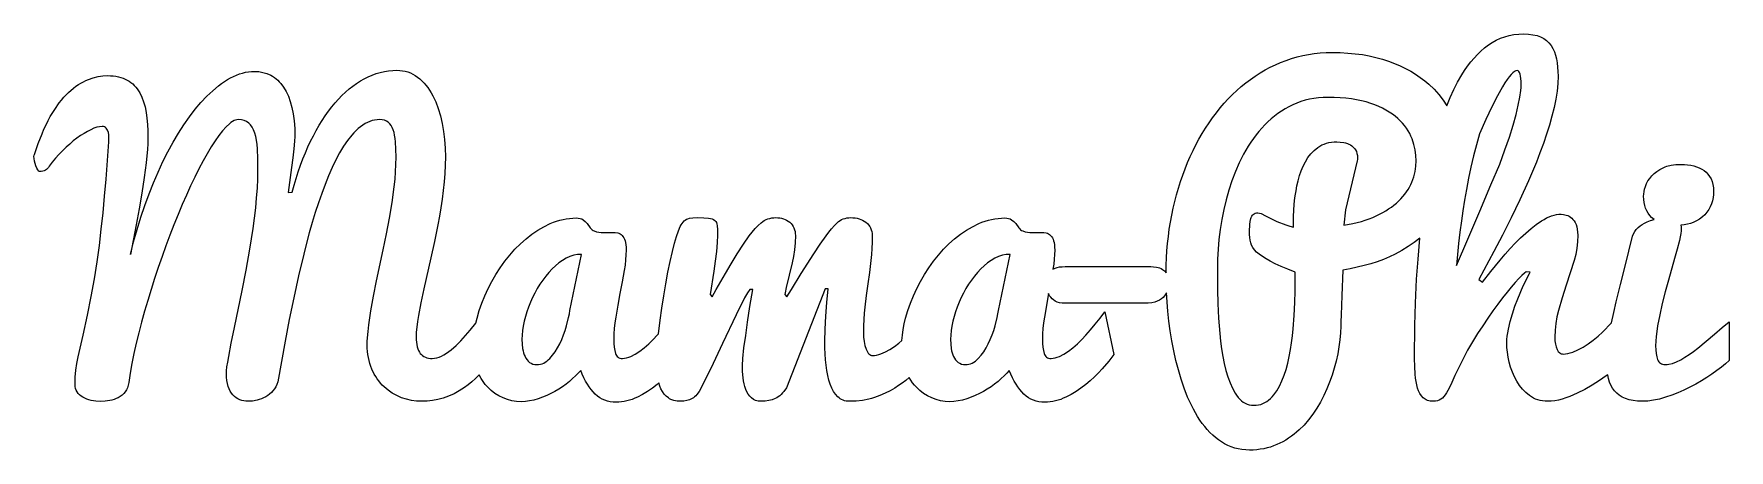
# Model space of a CAD drawing. Header units: millimetres. Extents: x -46.9 to 46.9, y -11.5 to 11.5.
import ezdxf

# ---------------------------------------------------------------- set-up
doc = ezdxf.new("R2010")
doc.units = ezdxf.units.MM
doc.layers.add('LAYER_1', color=18, linetype='CONTINUOUS')

msp = doc.modelspace()

# ---------------------------------------------------------------- linework, layer by layer
at = {"layer": 'LAYER_1'}
for points in [[(35.55, 11.52), (35.823, 11.51), (36.07, 11.478), (36.292, 11.425), (36.487, 11.351), (36.661, 11.257), (36.816, 11.147), (36.952, 11.019), (37.07, 10.874), (37.17, 10.713), (37.254, 10.536), (37.321, 10.345), (37.372, 10.138), (37.409, 9.917), (37.435, 9.684), (37.451, 9.438), (37.457, 9.179), (37.443, 8.776), (37.401, 8.353), (37.332, 7.908), (37.234, 7.442), (37.114, 6.96), (36.976, 6.47), (36.82, 5.97), (36.646, 5.461), (36.457, 4.945), (36.256, 4.427), (36.041, 3.905), (35.815, 3.379), (35.343, 2.341), (34.861, 1.335), (34.378, 0.372), (33.903, -0.535), (33.071, -2.082), (33.283, -2.23), (33.744, -1.637), (34.258, -1.001), (34.53, -0.678), (34.808, -0.367), (35.092, -0.067), (35.38, 0.222), (35.671, 0.494), (35.962, 0.742), (36.251, 0.965), (36.54, 1.165), (36.684, 1.253), (36.825, 1.33), (36.964, 1.394), (37.1, 1.447), (37.235, 1.488), (37.368, 1.518), (37.498, 1.535), (37.626, 1.541), (37.761, 1.529), (37.912, 1.494), (37.991, 1.465), (38.067, 1.426), (38.142, 1.377), (38.214, 1.319), (38.283, 1.249), (38.345, 1.167), (38.402, 1.072), (38.452, 0.964), (38.494, 0.842), (38.524, 0.703), (38.542, 0.548), (38.548, 0.376), (38.535, 0.018), (38.497, -0.335), (38.435, -0.684), (38.347, -1.028), (38.136, -1.711), (37.907, -2.394), (37.679, -3.084), (37.473, -3.787), (37.387, -4.146), (37.326, -4.513), (37.289, -4.887), (37.277, -5.27), (37.285, -5.471), (37.308, -5.651), (37.348, -5.81), (37.404, -5.948), (37.472, -6.059), (37.549, -6.139), (37.592, -6.167), (37.636, -6.186), (37.683, -6.198), (37.732, -6.202), (37.861, -6.196), (37.994, -6.176), (38.131, -6.143), (38.272, -6.096), (38.558, -5.975), (38.844, -5.821), (39.128, -5.64), (39.406, -5.434), (39.673, -5.213), (39.925, -4.984), (40.425, -4.484), (40.543, -3.901), (40.677, -3.305), (40.906, -2.358), (41.148, -1.414), (41.383, -0.508), (41.588, 0.323), (41.634, 0.456), (41.699, 0.579), (41.783, 0.692), (41.885, 0.794), (42, 0.888), (42.122, 0.972), (42.251, 1.047), (42.388, 1.112), (42.578, 1.186), (42.774, 1.243), (42.637, 1.359), (42.532, 1.473), (42.442, 1.597), (42.366, 1.73), (42.303, 1.871), (42.254, 2.022), (42.22, 2.182), (42.199, 2.351), (42.192, 2.529), (42.198, 2.655), (42.218, 2.789), (42.251, 2.931), (42.298, 3.08), (42.359, 3.232), (42.437, 3.378), (42.531, 3.52), (42.642, 3.658), (42.771, 3.787), (42.92, 3.907), (43.089, 4.015), (43.278, 4.113), (43.38, 4.157), (43.489, 4.194), (43.724, 4.252), (43.984, 4.287), (44.268, 4.298), (44.451, 4.293), (44.628, 4.277), (44.8, 4.251), (44.967, 4.214), (45.126, 4.166), (45.274, 4.106), (45.412, 4.036), (45.539, 3.954), (45.655, 3.86), (45.758, 3.752), (45.848, 3.629), (45.926, 3.493), (45.989, 3.344), (46.033, 3.181), (46.06, 3.005), (46.069, 2.815), (46.062, 2.637), (46.04, 2.461), (46.003, 2.287), (45.952, 2.116), (45.886, 1.951), (45.801, 1.796), (45.7, 1.649), (45.582, 1.512), (45.446, 1.386), (45.294, 1.273), (45.126, 1.172), (44.941, 1.083), (44.787, 1.026), (44.621, 0.982), (44.444, 0.949), (44.256, 0.929), (44.273, 0.842), (44.279, 0.747), (44.272, 0.617), (44.252, 0.462), (44.219, 0.281), (44.173, 0.074), (44.054, -0.395), (43.908, -0.922), (43.569, -2.119), (43.394, -2.76), (43.23, -3.4), (43.084, -4.033), (42.965, -4.65), (42.919, -4.947), (42.886, -5.229), (42.866, -5.496), (42.859, -5.747), (42.866, -5.973), (42.886, -6.175), (42.919, -6.352), (42.965, -6.504), (42.995, -6.57), (43.032, -6.627), (43.076, -6.675), (43.127, -6.715), (43.184, -6.745), (43.249, -6.767), (43.321, -6.781), (43.399, -6.785), (43.496, -6.781), (43.595, -6.768), (43.802, -6.719), (44.019, -6.636), (44.247, -6.52), (44.481, -6.381), (44.716, -6.227), (44.952, -6.06), (45.19, -5.879), (45.661, -5.497), (46.122, -5.101), (46.551, -4.727), (46.927, -4.412), (46.927, -6.562), (46.725, -6.74), (46.499, -6.924), (46.251, -7.114), (45.979, -7.309), (45.69, -7.504), (45.39, -7.691), (45.078, -7.869), (44.755, -8.04), (44.425, -8.2), (44.092, -8.346), (43.755, -8.478), (43.415, -8.596), (43.078, -8.694), (42.749, -8.763), (42.429, -8.805), (42.118, -8.819), (41.853, -8.809), (41.611, -8.78), (41.39, -8.732), (41.191, -8.665), (41.012, -8.581), (40.85, -8.481), (40.707, -8.366), (40.582, -8.236), (40.473, -8.091), (40.382, -7.93), (40.307, -7.755), (40.248, -7.564), (40.209, -7.351), (40.121, -7.415), (39.751, -7.666), (39.353, -7.918), (38.938, -8.158), (38.521, -8.369), (38.312, -8.462), (38.103, -8.547), (37.894, -8.624), (37.684, -8.692), (37.478, -8.747), (37.275, -8.787), (37.078, -8.811), (36.885, -8.819), (36.741, -8.814), (36.603, -8.799), (36.469, -8.775), (36.34, -8.741), (36.216, -8.697), (36.097, -8.643), (35.983, -8.58), (35.873, -8.506), (35.668, -8.34), (35.482, -8.151), (35.316, -7.942), (35.169, -7.712), (35.039, -7.465), (34.928, -7.207), (34.833, -6.938), (34.755, -6.658), (34.695, -6.376), (34.652, -6.102), (34.626, -5.836), (34.618, -5.577), (34.623, -5.403), (34.64, -5.218), (34.668, -5.024), (34.708, -4.82), (34.808, -4.4), (34.93, -3.978), (35.071, -3.559), (35.227, -3.151), (35.534, -2.431), (35.668, -2.142), (35.783, -1.912), (35.87, -1.753), (35.921, -1.679), (35.698, -1.647), (35.593, -1.728), (35.456, -1.854), (35.288, -2.025), (35.089, -2.24), (34.868, -2.494), (34.632, -2.779), (34.383, -3.096), (34.12, -3.443), (33.847, -3.817), (33.57, -4.213), (33.289, -4.633), (33.002, -5.074), (32.721, -5.531), (32.453, -5.994), (32.199, -6.466), (31.959, -6.944), (31.747, -7.39), (31.577, -7.775), (31.43, -8.099), (31.286, -8.358), (31.213, -8.465), (31.137, -8.558), (31.057, -8.637), (30.974, -8.702), (30.883, -8.753), (30.78, -8.79), (30.666, -8.812), (30.539, -8.819), (30.374, -8.806), (30.227, -8.769), (30.16, -8.74), (30.098, -8.706), (30.041, -8.665), (29.988, -8.618), (29.894, -8.509), (29.811, -8.383), (29.74, -8.241), (29.681, -8.083), (29.633, -7.91), (29.594, -7.726), (29.564, -7.531), (29.544, -7.325), (29.52, -6.896), (29.512, -6.457), (29.528, -4.597), (29.54, -4.007), (29.561, -3.386), (29.628, -2.05), (29.706, -0.944), (29.808, 0.206), (29.497, -0.032), (29.164, -0.258), (28.809, -0.471), (28.434, -0.673), (28.118, -0.823), (27.79, -0.962), (27.448, -1.089), (27.092, -1.205), (26.723, -1.309), (26.341, -1.402), (25.945, -1.483), (25.536, -1.552), (25.483, -2.971), (25.462, -3.522), (25.446, -4.025), (25.436, -4.423), (25.43, -4.656), (25.412, -5.03), (25.376, -5.412), (25.324, -5.801), (25.256, -6.197), (25.17, -6.595), (25.068, -6.988), (24.948, -7.376), (24.811, -7.76), (24.657, -8.136), (24.488, -8.502), (24.302, -8.859), (24.101, -9.206), (23.883, -9.537), (23.648, -9.846), (23.396, -10.135), (23.126, -10.403), (22.985, -10.528), (22.84, -10.646), (22.691, -10.758), (22.537, -10.863), (22.38, -10.962), (22.218, -11.054), (22.052, -11.139), (21.882, -11.218), (21.708, -11.289), (21.53, -11.35), (21.347, -11.402), (21.161, -11.445), (20.971, -11.478), (20.777, -11.501), (20.579, -11.515), (20.378, -11.52), (20.163, -11.513), (19.955, -11.492), (19.752, -11.457), (19.555, -11.408), (19.364, -11.344), (19.179, -11.267), (18.999, -11.175), (18.826, -11.07), (18.657, -10.952), (18.495, -10.825), (18.337, -10.688), (18.185, -10.542), (18.038, -10.385), (17.896, -10.219), (17.76, -10.043), (17.629, -9.857), (17.503, -9.663), (17.382, -9.461), (17.266, -9.252), (17.155, -9.036), (17.048, -8.813), (16.947, -8.582), (16.76, -8.099), (16.591, -7.595), (16.438, -7.08), (16.302, -6.554), (16.183, -6.017), (16.079, -5.473), (15.991, -4.927), (15.917, -4.379), (15.86, -3.829), (15.788, -2.814), (15.677, -2.987), (15.597, -3.071), (15.503, -3.148), (15.393, -3.217), (15.269, -3.279), (15.125, -3.33), (14.959, -3.366), (14.77, -3.388), (14.559, -3.395), (10.163, -3.395), (10.002, -3.388), (9.858, -3.365), (9.732, -3.327), (9.622, -3.273), (9.527, -3.209), (9.444, -3.138), (9.371, -3.061), (9.31, -2.977), (9.248, -2.854), (9.016, -4.153), (8.969, -4.474), (8.936, -4.787), (8.916, -5.091), (8.91, -5.387), (8.915, -5.622), (8.932, -5.83), (8.96, -6.011), (9, -6.165), (9.026, -6.231), (9.058, -6.288), (9.096, -6.336), (9.142, -6.376), (9.193, -6.406), (9.251, -6.428), (9.316, -6.442), (9.387, -6.446), (9.499, -6.439), (9.614, -6.418), (9.732, -6.383), (9.853, -6.335), (10.098, -6.206), (10.345, -6.043), (10.594, -5.851), (10.843, -5.636), (11.085, -5.404), (11.315, -5.164), (11.575, -4.869), (11.836, -4.555), (12.099, -4.223), (12.363, -3.872), (12.872, -6.224), (12.587, -6.592), (12.22, -7.018), (12.01, -7.243), (11.787, -7.463), (11.552, -7.677), (11.304, -7.887), (11.045, -8.085), (10.777, -8.268), (10.499, -8.435), (10.213, -8.586), (10.067, -8.653), (9.921, -8.711), (9.776, -8.76), (9.63, -8.8), (9.485, -8.832), (9.339, -8.854), (9.193, -8.867), (9.048, -8.872), (8.876, -8.865), (8.713, -8.844), (8.556, -8.809), (8.407, -8.759), (8.265, -8.696), (8.13, -8.619), (8.002, -8.527), (7.882, -8.422), (7.768, -8.303), (7.657, -8.171), (7.551, -8.027), (7.448, -7.869), (7.349, -7.7), (7.255, -7.517), (7.164, -7.321), (7.077, -7.113), (6.943, -7.262), (6.794, -7.413), (6.63, -7.564), (6.452, -7.717), (6.263, -7.867), (6.064, -8.01), (5.857, -8.145), (5.642, -8.273), (5.42, -8.392), (5.193, -8.5), (4.962, -8.596), (4.726, -8.681), (4.487, -8.751), (4.249, -8.8), (4.01, -8.83), (3.772, -8.84), (3.52, -8.827), (3.27, -8.788), (3.024, -8.724), (2.782, -8.633), (2.548, -8.519), (2.327, -8.382), (2.121, -8.222), (1.929, -8.04), (1.819, -7.918), (1.717, -7.788), (1.622, -7.65), (1.535, -7.504), (1.343, -7.659), (1.146, -7.807), (0.944, -7.948), (0.737, -8.083), (0.474, -8.237), (0.198, -8.377), (-0.09, -8.502), (-0.391, -8.612), (-0.547, -8.661), (-0.708, -8.703), (-1.045, -8.767), (-1.402, -8.806), (-1.779, -8.819), (-1.872, -8.815), (-1.962, -8.803), (-2.048, -8.784), (-2.13, -8.757), (-2.208, -8.722), (-2.282, -8.679), (-2.353, -8.628), (-2.42, -8.57), (-2.543, -8.433), (-2.654, -8.272), (-2.752, -8.086), (-2.838, -7.876), (-2.912, -7.644), (-2.974, -7.391), (-3.026, -7.119), (-3.066, -6.827), (-3.096, -6.519), (-3.117, -6.197), (-3.13, -5.862), (-3.135, -5.514), (-3.123, -4.827), (-3.087, -4.1), (-3.03, -3.349), (-2.955, -2.59), (-3.113, -2.59), (-5.264, -8.067), (-5.406, -8.271), (-5.479, -8.359), (-5.555, -8.439), (-5.633, -8.509), (-5.713, -8.57), (-5.795, -8.622), (-5.878, -8.665), (-6.054, -8.732), (-6.244, -8.78), (-6.446, -8.809), (-6.662, -8.819), (-6.823, -8.807), (-6.967, -8.773), (-7.093, -8.715), (-7.202, -8.633), (-7.297, -8.534), (-7.381, -8.422), (-7.454, -8.296), (-7.515, -8.157), (-7.566, -8.007), (-7.608, -7.851), (-7.64, -7.687), (-7.663, -7.516), (-7.691, -7.172), (-7.7, -6.838), (-7.679, -6.446), (-7.616, -5.863), (-7.52, -5.169), (-7.414, -4.444), (-7.285, -3.565), (-7.128, -2.622), (-7.287, -2.622), (-7.424, -2.82), (-7.579, -3.099), (-8.039, -4.031), (-8.797, -5.625), (-9.325, -6.728), (-9.988, -8.077), (-10.099, -8.277), (-10.218, -8.441), (-10.28, -8.511), (-10.345, -8.571), (-10.412, -8.622), (-10.481, -8.665), (-10.625, -8.732), (-10.776, -8.78), (-10.935, -8.809), (-11.101, -8.819), (-11.307, -8.807), (-11.493, -8.773), (-11.657, -8.715), (-11.731, -8.677), (-11.8, -8.633), (-11.925, -8.533), (-12.034, -8.416), (-12.129, -8.284), (-12.208, -8.136), (-12.273, -7.974), (-12.327, -7.801), (-12.425, -7.887), (-12.684, -8.085), (-12.952, -8.268), (-13.229, -8.435), (-13.516, -8.586), (-13.662, -8.653), (-13.807, -8.711), (-13.953, -8.76), (-14.099, -8.8), (-14.244, -8.832), (-14.39, -8.854), (-14.536, -8.867), (-14.681, -8.872), (-14.852, -8.865), (-15.016, -8.844), (-15.173, -8.809), (-15.322, -8.759), (-15.464, -8.696), (-15.599, -8.619), (-15.726, -8.527), (-15.847, -8.422), (-15.961, -8.303), (-16.072, -8.171), (-16.178, -8.027), (-16.281, -7.869), (-16.379, -7.7), (-16.474, -7.517), (-16.565, -7.321), (-16.652, -7.113), (-16.786, -7.262), (-16.935, -7.413), (-17.099, -7.564), (-17.277, -7.717), (-17.466, -7.867), (-17.665, -8.01), (-17.871, -8.145), (-18.087, -8.273), (-18.309, -8.392), (-18.536, -8.5), (-18.767, -8.596), (-19.003, -8.681), (-19.242, -8.751), (-19.48, -8.8), (-19.718, -8.83), (-19.957, -8.84), (-20.209, -8.827), (-20.459, -8.788), (-20.704, -8.724), (-20.947, -8.633), (-21.181, -8.519), (-21.401, -8.382), (-21.608, -8.222), (-21.8, -8.04), (-21.935, -7.888), (-22.059, -7.724), (-22.172, -7.548), (-22.275, -7.359), (-22.474, -7.555), (-22.675, -7.735), (-22.878, -7.9), (-23.082, -8.051), (-23.374, -8.241), (-23.668, -8.402), (-23.965, -8.534), (-24.263, -8.639), (-24.562, -8.718), (-24.86, -8.774), (-25.158, -8.808), (-25.455, -8.819), (-25.739, -8.806), (-26.02, -8.769), (-26.298, -8.706), (-26.572, -8.618), (-26.837, -8.505), (-27.087, -8.367), (-27.322, -8.205), (-27.541, -8.019), (-27.645, -7.917), (-27.743, -7.809), (-27.835, -7.694), (-27.923, -7.574), (-28.005, -7.448), (-28.082, -7.316), (-28.219, -7.034), (-28.279, -6.884), (-28.331, -6.729), (-28.374, -6.568), (-28.41, -6.402), (-28.438, -6.231), (-28.458, -6.054), (-28.47, -5.871), (-28.474, -5.683), (-28.468, -5.503), (-28.452, -5.312), (-28.425, -4.952), (-28.386, -4.58), (-28.335, -4.197), (-28.272, -3.803), (-28.125, -2.991), (-27.96, -2.156), (-27.594, -0.429), (-27.412, 0.449), (-27.245, 1.324), (-27.099, 2.193), (-26.98, 3.051), (-26.934, 3.473), (-26.901, 3.886), (-26.881, 4.291), (-26.874, 4.688), (-26.882, 5.142), (-26.906, 5.551), (-26.926, 5.737), (-26.954, 5.908), (-26.989, 6.065), (-27.033, 6.208), (-27.086, 6.335), (-27.149, 6.447), (-27.224, 6.544), (-27.308, 6.626), (-27.406, 6.691), (-27.518, 6.737), (-27.644, 6.765), (-27.785, 6.774), (-27.924, 6.768), (-28.062, 6.75), (-28.197, 6.719), (-28.331, 6.676), (-28.462, 6.621), (-28.591, 6.554), (-28.719, 6.474), (-28.844, 6.382), (-28.968, 6.28), (-29.09, 6.168), (-29.21, 6.047), (-29.329, 5.916), (-29.561, 5.628), (-29.787, 5.302), (-30.006, 4.942), (-30.218, 4.55), (-30.422, 4.126), (-30.619, 3.671), (-30.809, 3.19), (-30.995, 2.689), (-31.175, 2.17), (-31.35, 1.631), (-31.519, 1.077), (-31.682, 0.508), (-31.839, -0.073), (-31.991, -0.667), (-32.277, -1.874), (-32.541, -3.088), (-32.788, -4.298), (-33.018, -5.493), (-33.431, -7.738), (-33.479, -7.881), (-33.539, -8.012), (-33.609, -8.133), (-33.691, -8.242), (-33.781, -8.34), (-33.879, -8.428), (-33.983, -8.507), (-34.093, -8.575), (-34.209, -8.634), (-34.328, -8.685), (-34.45, -8.727), (-34.575, -8.761), (-34.83, -8.804), (-35.084, -8.819), (-35.195, -8.814), (-35.305, -8.798), (-35.415, -8.771), (-35.523, -8.734), (-35.629, -8.685), (-35.727, -8.624), (-35.819, -8.55), (-35.905, -8.464), (-35.983, -8.365), (-36.053, -8.253), (-36.115, -8.129), (-36.17, -7.993), (-36.214, -7.842), (-36.245, -7.675), (-36.264, -7.492), (-36.27, -7.293), (-36.262, -7.131), (-36.238, -6.919), (-36.199, -6.657), (-36.143, -6.345), (-35.999, -5.606), (-35.82, -4.735), (-35.396, -2.68), (-35.176, -1.552), (-34.973, -0.403), (-34.879, 0.176), (-34.794, 0.751), (-34.717, 1.322), (-34.649, 1.891), (-34.594, 2.446), (-34.554, 2.979), (-34.53, 3.49), (-34.522, 3.978), (-34.53, 4.6), (-34.554, 5.154), (-34.575, 5.403), (-34.607, 5.633), (-34.649, 5.843), (-34.702, 6.033), (-34.767, 6.202), (-34.844, 6.351), (-34.934, 6.478), (-35.036, 6.584), (-35.154, 6.667), (-35.289, 6.727), (-35.442, 6.762), (-35.613, 6.774), (-35.689, 6.768), (-35.767, 6.749), (-35.848, 6.718), (-35.931, 6.674), (-36.017, 6.617), (-36.106, 6.548), (-36.291, 6.372), (-36.486, 6.151), (-36.687, 5.892), (-36.896, 5.595), (-37.112, 5.26), (-37.334, 4.889), (-37.559, 4.488), (-37.787, 4.055), (-38.018, 3.591), (-38.251, 3.102), (-38.483, 2.594), (-38.714, 2.067), (-38.945, 1.52), (-39.173, 0.958), (-39.398, 0.383), (-39.618, -0.205), (-39.835, -0.805), (-40.045, -1.412), (-40.247, -2.018), (-40.44, -2.624), (-40.624, -3.231), (-40.799, -3.834), (-40.963, -4.431), (-41.117, -5.021), (-41.26, -5.604), (-41.389, -6.175), (-41.501, -6.728), (-41.595, -7.263), (-41.673, -7.781), (-41.701, -7.932), (-41.744, -8.069), (-41.802, -8.192), (-41.874, -8.3), (-41.957, -8.395), (-42.049, -8.48), (-42.148, -8.554), (-42.255, -8.618), (-42.369, -8.672), (-42.486, -8.717), (-42.607, -8.754), (-42.732, -8.782), (-42.981, -8.818), (-43.219, -8.829), (-43.491, -8.815), (-43.624, -8.797), (-43.754, -8.771), (-43.88, -8.738), (-43.999, -8.697), (-44.111, -8.648), (-44.215, -8.591), (-44.31, -8.527), (-44.395, -8.456), (-44.469, -8.379), (-44.533, -8.294), (-44.584, -8.204), (-44.62, -8.108), (-44.642, -8.005), (-44.649, -7.897), (-44.639, -7.48), (-44.607, -7.097), (-44.554, -6.731), (-44.48, -6.361), (-44.202, -5.166), (-43.961, -4.057), (-43.754, -3.02), (-43.58, -2.039), (-43.431, -1.1), (-43.304, -0.191), (-43.194, 0.707), (-43.098, 1.61), (-43.012, 2.53), (-42.933, 3.48), (-42.774, 5.546), (-42.774, 5.789), (-42.782, 5.934), (-42.806, 6.07), (-42.85, 6.193), (-42.881, 6.248), (-42.917, 6.298), (-42.962, 6.339), (-43.017, 6.369), (-43.081, 6.387), (-43.156, 6.393), (-43.29, 6.382), (-43.438, 6.349), (-43.6, 6.295), (-43.776, 6.218), (-43.961, 6.123), (-44.15, 6.013), (-44.345, 5.888), (-44.544, 5.747), (-44.745, 5.592), (-44.946, 5.425), (-45.147, 5.245), (-45.349, 5.053), (-45.546, 4.851), (-45.735, 4.641), (-45.917, 4.424), (-46.09, 4.2), (-46.127, 4.126), (-46.172, 4.064), (-46.227, 4.013), (-46.291, 3.972), (-46.362, 3.942), (-46.437, 3.921), (-46.516, 3.908), (-46.599, 3.904), (-46.625, 3.909), (-46.653, 3.926), (-46.71, 3.994), (-46.765, 4.093), (-46.816, 4.211), (-46.859, 4.342), (-46.895, 4.481), (-46.919, 4.617), (-46.927, 4.74), (-46.916, 4.799), (-46.885, 4.846), (-46.688, 5.446), (-46.478, 5.994), (-46.369, 6.25), (-46.256, 6.492), (-46.14, 6.722), (-46.021, 6.939), (-45.777, 7.338), (-45.526, 7.696), (-45.398, 7.859), (-45.269, 8.011), (-45.137, 8.153), (-45.004, 8.284), (-44.736, 8.517), (-44.6, 8.62), (-44.464, 8.714), (-44.327, 8.799), (-44.19, 8.875), (-44.052, 8.941), (-43.913, 8.999), (-43.638, 9.092), (-43.369, 9.158), (-43.106, 9.198), (-42.849, 9.211), (-42.688, 9.207), (-42.534, 9.195), (-42.387, 9.176), (-42.247, 9.149), (-42.115, 9.114), (-41.989, 9.071), (-41.87, 9.02), (-41.758, 8.962), (-41.652, 8.896), (-41.552, 8.825), (-41.457, 8.747), (-41.368, 8.663), (-41.285, 8.572), (-41.207, 8.475), (-41.135, 8.372), (-41.069, 8.263), (-40.951, 8.026), (-40.853, 7.766), (-40.774, 7.483), (-40.714, 7.177), (-40.67, 6.851), (-40.639, 6.507), (-40.62, 6.146), (-40.613, 5.768), (-40.619, 5.459), (-40.637, 5.124), (-40.667, 4.765), (-40.709, 4.38), (-40.816, 3.566), (-40.947, 2.712), (-41.097, 1.837), (-41.26, 0.959), (-41.588, -0.683), (-41.411, 0.014), (-41.219, 0.698), (-41.011, 1.368), (-40.788, 2.023), (-40.553, 2.662), (-40.306, 3.279), (-40.049, 3.874), (-39.782, 4.449), (-39.505, 5), (-39.219, 5.524), (-38.925, 6.022), (-38.622, 6.494), (-38.312, 6.936), (-37.998, 7.345), (-37.679, 7.722), (-37.356, 8.067), (-37.029, 8.377), (-36.701, 8.649), (-36.535, 8.772), (-36.37, 8.885), (-36.204, 8.989), (-36.037, 9.084), (-35.871, 9.168), (-35.704, 9.241), (-35.538, 9.303), (-35.372, 9.354), (-35.207, 9.393), (-35.042, 9.421), (-34.877, 9.438), (-34.713, 9.444), (-34.474, 9.431), (-34.244, 9.391), (-34.024, 9.325), (-33.813, 9.232), (-33.711, 9.175), (-33.613, 9.111), (-33.519, 9.04), (-33.429, 8.962), (-33.342, 8.876), (-33.258, 8.783), (-33.103, 8.575), (-32.963, 8.338), (-32.839, 8.072), (-32.732, 7.777), (-32.642, 7.452), (-32.57, 7.097), (-32.519, 6.711), (-32.488, 6.292), (-32.478, 5.842), (-32.494, 5.577), (-32.536, 5.164), (-32.6, 4.661), (-32.669, 4.126), (-32.849, 2.749), (-32.626, 2.76), (-32.52, 3.147), (-32.408, 3.524), (-32.29, 3.891), (-32.165, 4.248), (-32.035, 4.595), (-31.899, 4.932), (-31.757, 5.26), (-31.609, 5.577), (-31.456, 5.884), (-31.298, 6.179), (-31.136, 6.462), (-30.968, 6.733), (-30.797, 6.993), (-30.62, 7.241), (-30.439, 7.477), (-30.253, 7.701), (-30.063, 7.913), (-29.87, 8.113), (-29.673, 8.299), (-29.472, 8.473), (-29.268, 8.634), (-29.06, 8.783), (-28.848, 8.918), (-28.633, 9.041), (-28.414, 9.151), (-28.194, 9.245), (-27.972, 9.325), (-27.748, 9.391), (-27.522, 9.442), (-27.294, 9.478), (-27.064, 9.5), (-26.832, 9.507), (-26.672, 9.501), (-26.518, 9.484), (-26.367, 9.454), (-26.221, 9.412), (-26.08, 9.358), (-25.943, 9.293), (-25.81, 9.215), (-25.682, 9.126), (-25.559, 9.026), (-25.441, 8.918), (-25.328, 8.802), (-25.22, 8.677), (-25.117, 8.544), (-25.02, 8.402), (-24.927, 8.252), (-24.84, 8.093), (-24.681, 7.754), (-24.541, 7.386), (-24.421, 6.991), (-24.321, 6.568), (-24.242, 6.125), (-24.186, 5.669), (-24.152, 5.2), (-24.141, 4.719), (-24.149, 4.261), (-24.171, 3.796), (-24.21, 3.326), (-24.263, 2.85), (-24.327, 2.372), (-24.399, 1.896), (-24.478, 1.423), (-24.565, 0.953), (-24.751, 0.025), (-24.951, -0.885), (-25.338, -2.59), (-25.504, -3.365), (-25.64, -4.078), (-25.693, -4.408), (-25.731, -4.715), (-25.754, -4.999), (-25.762, -5.26), (-25.758, -5.41), (-25.748, -5.551), (-25.73, -5.68), (-25.705, -5.798), (-25.673, -5.906), (-25.634, -6.003), (-25.587, -6.09), (-25.534, -6.165), (-25.474, -6.231), (-25.407, -6.288), (-25.334, -6.336), (-25.255, -6.376), (-25.169, -6.406), (-25.076, -6.428), (-24.977, -6.442), (-24.872, -6.446), (-24.748, -6.438), (-24.622, -6.413), (-24.492, -6.371), (-24.358, -6.314), (-24.223, -6.242), (-24.088, -6.16), (-23.953, -6.067), (-23.818, -5.964), (-23.549, -5.731), (-23.283, -5.466), (-23.023, -5.181), (-22.774, -4.889), (-22.458, -4.488), (-22.393, -4.211), (-22.271, -3.795), (-22.128, -3.383), (-21.964, -2.976), (-21.779, -2.574), (-21.574, -2.18), (-21.351, -1.797), (-21.11, -1.425), (-20.852, -1.065), (-20.578, -0.721), (-20.292, -0.4), (-19.993, -0.101), (-19.681, 0.175), (-19.359, 0.426), (-19.028, 0.65), (-18.689, 0.847), (-18.341, 1.017), (-18.165, 1.09), (-17.987, 1.154), (-17.809, 1.207), (-17.63, 1.251), (-17.45, 1.286), (-17.27, 1.31), (-17.088, 1.325), (-16.906, 1.329), (-16.791, 1.323), (-16.689, 1.306), (-16.6, 1.276), (-16.524, 1.234), (-16.399, 1.132), (-16.297, 1.017), (-16.122, 0.779), (-16.077, 0.724), (-16.027, 0.678), (-15.971, 0.64), (-15.91, 0.609), (-15.782, 0.565), (-15.651, 0.54), (-15.517, 0.528), (-15.38, 0.524), (-15.142, 0.53), (-14.904, 0.535), (-14.75, 0.527), (-14.607, 0.503), (-14.54, 0.483), (-14.477, 0.453), (-14.418, 0.414), (-14.363, 0.365), (-14.313, 0.307), (-14.269, 0.238), (-14.231, 0.159), (-14.199, 0.069), (-14.174, -0.035), (-14.156, -0.156), (-14.145, -0.295), (-14.141, -0.45), (-14.148, -0.711), (-14.167, -0.986), (-14.201, -1.275), (-14.247, -1.578), (-14.358, -2.206), (-14.48, -2.85), (-14.602, -3.501), (-14.713, -4.153), (-14.759, -4.474), (-14.792, -4.787), (-14.812, -5.091), (-14.819, -5.387), (-14.813, -5.622), (-14.796, -5.83), (-14.768, -6.011), (-14.729, -6.165), (-14.703, -6.231), (-14.671, -6.288), (-14.632, -6.336), (-14.587, -6.376), (-14.536, -6.406), (-14.478, -6.428), (-14.413, -6.442), (-14.342, -6.446), (-14.23, -6.439), (-14.115, -6.418), (-13.997, -6.383), (-13.876, -6.335), (-13.631, -6.206), (-13.384, -6.043), (-13.135, -5.851), (-12.886, -5.636), (-12.643, -5.404), (-12.414, -5.164), (-12.338, -5.075), (-12.255, -4.327), (-12.164, -3.664), (-12.059, -2.987), (-11.946, -2.319), (-11.826, -1.679), (-11.703, -1.081), (-11.577, -0.535), (-11.456, -0.064), (-11.344, 0.312), (-11.241, 0.617), (-11.143, 0.853), (-11.094, 0.948), (-11.041, 1.032), (-10.985, 1.104), (-10.926, 1.165), (-10.862, 1.216), (-10.792, 1.258), (-10.716, 1.29), (-10.635, 1.314), (-10.441, 1.341), (-10.2, 1.351), (-9.841, 1.344), (-9.57, 1.324), (-9.463, 1.306), (-9.371, 1.279), (-9.294, 1.243), (-9.231, 1.197), (-9.181, 1.141), (-9.142, 1.074), (-9.115, 0.995), (-9.099, 0.906), (-9.083, 0.681), (-9.077, 0.387), (-9.093, -0.026), (-9.141, -0.524), (-9.21, -1.07), (-9.289, -1.615), (-9.491, -2.908), (-9.374, -3.035), (-9.146, -2.632), (-8.638, -1.743), (-8.324, -1.212), (-7.986, -0.657), (-7.645, -0.123), (-7.319, 0.344), (-7.163, 0.552), (-7.002, 0.742), (-6.837, 0.912), (-6.667, 1.065), (-6.579, 1.132), (-6.487, 1.19), (-6.391, 1.239), (-6.29, 1.279), (-6.185, 1.31), (-6.077, 1.333), (-5.964, 1.346), (-5.847, 1.351), (-5.737, 1.347), (-5.632, 1.334), (-5.531, 1.314), (-5.433, 1.286), (-5.34, 1.249), (-5.251, 1.205), (-5.165, 1.152), (-5.084, 1.091), (-5.009, 1.023), (-4.945, 0.948), (-4.89, 0.866), (-4.845, 0.777), (-4.811, 0.682), (-4.786, 0.58), (-4.771, 0.471), (-4.766, 0.355), (-4.779, -0.048), (-4.819, -0.429), (-4.879, -0.794), (-4.951, -1.149), (-5.116, -1.833), (-5.274, -2.516), (-5.338, -2.823), (-5.349, -2.908), (-5.232, -3.035), (-4.988, -2.638), (-4.443, -1.753), (-3.754, -0.662), (-3.401, -0.124), (-3.071, 0.344), (-2.917, 0.548), (-2.764, 0.735), (-2.61, 0.905), (-2.457, 1.059), (-2.378, 1.128), (-2.294, 1.187), (-2.207, 1.237), (-2.115, 1.278), (-2.019, 1.31), (-1.918, 1.332), (-1.814, 1.346), (-1.705, 1.351), (-1.582, 1.347), (-1.465, 1.334), (-1.353, 1.314), (-1.245, 1.286), (-1.142, 1.249), (-1.044, 1.205), (-0.951, 1.152), (-0.862, 1.091), (-0.782, 1.023), (-0.712, 0.948), (-0.653, 0.866), (-0.604, 0.777), (-0.567, 0.682), (-0.54, 0.58), (-0.524, 0.471), (-0.518, 0.355), (-0.523, -0.006), (-0.537, -0.358), (-0.56, -0.7), (-0.592, -1.033), (-0.672, -1.684), (-0.762, -2.325), (-0.852, -2.965), (-0.931, -3.612), (-0.964, -3.943), (-0.987, -4.284), (-1.001, -4.634), (-1.005, -4.995), (-0.996, -5.267), (-0.968, -5.514), (-0.922, -5.734), (-0.857, -5.927), (-0.779, -6.084), (-0.737, -6.146), (-0.693, -6.197), (-0.647, -6.236), (-0.599, -6.265), (-0.549, -6.281), (-0.497, -6.287), (-0.384, -6.281), (-0.269, -6.263), (-0.151, -6.233), (-0.031, -6.192), (0.215, -6.083), (0.467, -5.948), (0.719, -5.788), (0.965, -5.604), (1.126, -5.462), (1.154, -5.154), (1.198, -4.843), (1.259, -4.528), (1.336, -4.211), (1.458, -3.795), (1.601, -3.383), (1.765, -2.976), (1.95, -2.574), (2.155, -2.18), (2.378, -1.797), (2.618, -1.425), (2.877, -1.065), (3.151, -0.721), (3.437, -0.4), (3.736, -0.101), (4.048, 0.175), (4.37, 0.426), (4.7, 0.65), (5.04, 0.847), (5.388, 1.017), (5.564, 1.09), (5.741, 1.154), (5.92, 1.207), (6.099, 1.251), (6.279, 1.286), (6.459, 1.31), (6.641, 1.325), (6.823, 1.329), (6.938, 1.323), (7.04, 1.306), (7.129, 1.276), (7.204, 1.234), (7.33, 1.132), (7.432, 1.017), (7.607, 0.779), (7.652, 0.724), (7.702, 0.678), (7.758, 0.64), (7.819, 0.609), (7.947, 0.565), (8.078, 0.54), (8.212, 0.528), (8.348, 0.524), (8.587, 0.53), (8.825, 0.535), (8.979, 0.527), (9.122, 0.503), (9.189, 0.483), (9.251, 0.453), (9.31, 0.414), (9.365, 0.365), (9.415, 0.307), (9.459, 0.238), (9.497, 0.159), (9.53, 0.069), (9.555, -0.035), (9.573, -0.156), (9.584, -0.295), (9.588, -0.45), (9.582, -0.697), (9.564, -0.957), (9.533, -1.229), (9.491, -1.513), (9.617, -1.446), (9.729, -1.409), (9.857, -1.382), (10.002, -1.367), (10.163, -1.361), (14.909, -1.361), (15.057, -1.369), (15.226, -1.393), (15.314, -1.413), (15.398, -1.439), (15.479, -1.473), (15.555, -1.515), (15.665, -1.597), (15.76, -1.701), (15.766, -1.291), (15.78, -0.885), (15.805, -0.482), (15.838, -0.083), (15.881, 0.312), (15.933, 0.704), (15.995, 1.093), (16.066, 1.478), (16.147, 1.864), (16.236, 2.244), (16.334, 2.618), (16.439, 2.986), (16.554, 3.348), (16.676, 3.703), (16.806, 4.053), (16.945, 4.396), (17.092, 4.733), (17.247, 5.062), (17.409, 5.384), (17.578, 5.698), (17.756, 6.005), (17.94, 6.304), (18.133, 6.596), (18.333, 6.88), (18.54, 7.156), (18.754, 7.422), (18.974, 7.678), (19.2, 7.924), (19.433, 8.16), (19.673, 8.386), (19.919, 8.602), (20.171, 8.808), (20.429, 9.004), (20.693, 9.188), (20.963, 9.361), (21.238, 9.522), (21.519, 9.672), (21.806, 9.81), (22.098, 9.937), (22.396, 10.053), (22.699, 10.156), (23.006, 10.245), (23.319, 10.321), (23.636, 10.383), (23.958, 10.431), (24.285, 10.465), (24.617, 10.486), (24.954, 10.493), (25.392, 10.485), (25.816, 10.462), (26.227, 10.425), (26.624, 10.372), (27.007, 10.304), (27.376, 10.221), (27.732, 10.124), (28.073, 10.011), (28.401, 9.885), (28.715, 9.75), (29.015, 9.604), (29.301, 9.449), (29.573, 9.284), (29.83, 9.109), (30.074, 8.924), (30.303, 8.729), (30.591, 8.452), (30.853, 8.162), (31.09, 7.858), (31.302, 7.54), (31.488, 8.001), (31.687, 8.438), (31.898, 8.854), (32.123, 9.248), (32.284, 9.502), (32.452, 9.743), (32.626, 9.97), (32.808, 10.184), (32.996, 10.385), (33.191, 10.572), (33.392, 10.745), (33.601, 10.906), (33.817, 11.05), (34.04, 11.175), (34.272, 11.28), (34.512, 11.367), (34.759, 11.434), (35.015, 11.482), (35.278, 11.511)], [(34.226, 4.317), (34.517, 5.095), (34.765, 5.81), (34.97, 6.462), (35.131, 7.05), (35.254, 7.57), (35.342, 8.016), (35.395, 8.39), (35.408, 8.55), (35.412, 8.692), (35.409, 8.88), (35.399, 9.044), (35.382, 9.182), (35.359, 9.296), (35.329, 9.384), (35.293, 9.447), (35.25, 9.484), (35.2, 9.497), (35.127, 9.483), (35.046, 9.441), (34.957, 9.37), (34.859, 9.272), (34.753, 9.145), (34.638, 8.99), (34.516, 8.807), (34.385, 8.596), (34.103, 8.095), (33.797, 7.492), (33.467, 6.787), (33.113, 5.98), (32.94, 5.387), (32.78, 4.772), (32.634, 4.149), (32.504, 3.528), (32.388, 2.913), (32.282, 2.309), (32.188, 1.725), (32.107, 1.171), (32.022, 0.544), (31.948, -0.077), (31.885, -0.691), (31.832, -1.298), (32.457, 0.154), (33.124, 1.706), (33.744, 3.157)], [(18.598, -1.478), (18.603, -2.648), (18.62, -3.41), (18.661, -4.221), (18.692, -4.641), (18.73, -5.064), (18.777, -5.489), (18.831, -5.916), (18.896, -6.335), (18.975, -6.733), (19.068, -7.111), (19.175, -7.468), (19.296, -7.799), (19.432, -8.099), (19.582, -8.366), (19.663, -8.488), (19.747, -8.602), (19.836, -8.705), (19.93, -8.794), (20.03, -8.87), (20.135, -8.931), (20.246, -8.979), (20.362, -9.014), (20.484, -9.034), (20.611, -9.041), (20.743, -9.035), (20.871, -9.018), (20.993, -8.988), (21.111, -8.947), (21.224, -8.894), (21.332, -8.83), (21.434, -8.753), (21.532, -8.665), (21.626, -8.568), (21.715, -8.463), (21.882, -8.234), (22.033, -7.976), (22.168, -7.691), (22.288, -7.381), (22.396, -7.052), (22.49, -6.704), (22.57, -6.335), (22.64, -5.956), (22.7, -5.576), (22.751, -5.196), (22.793, -4.815), (22.854, -4.069), (22.888, -3.358), (22.904, -2.716), (22.909, -2.177), (22.909, -1.679), (22.493, -1.51), (22.124, -1.351), (21.802, -1.202), (21.527, -1.065), (21.291, -0.934), (21.086, -0.805), (20.912, -0.679), (20.769, -0.556), (20.654, -0.433), (20.562, -0.306), (20.492, -0.176), (20.446, -0.042), (20.416, 0.098), (20.395, 0.25), (20.382, 0.413), (20.378, 0.588), (20.388, 0.964), (20.408, 1.139), (20.446, 1.292), (20.473, 1.361), (20.505, 1.422), (20.542, 1.477), (20.584, 1.525), (20.633, 1.565), (20.691, 1.593), (20.758, 1.61), (20.833, 1.615), (20.935, 1.605), (21.029, 1.573), (21.257, 1.457), (21.59, 1.283), (21.892, 1.144), (22.38, 0.948), (22.602, 0.874), (22.803, 0.821), (22.809, 1.367), (22.827, 1.803), (22.872, 2.299), (22.906, 2.564), (22.95, 2.835), (23.004, 3.112), (23.068, 3.395), (23.145, 3.675), (23.238, 3.943), (23.346, 4.2), (23.471, 4.444), (23.613, 4.672), (23.775, 4.88), (23.957, 5.067), (24.159, 5.233), (24.268, 5.306), (24.384, 5.37), (24.505, 5.423), (24.633, 5.467), (24.768, 5.502), (24.908, 5.526), (25.055, 5.541), (25.208, 5.546), (25.401, 5.536), (25.6, 5.508), (25.698, 5.486), (25.792, 5.456), (25.881, 5.417), (25.965, 5.371), (26.044, 5.316), (26.116, 5.253), (26.182, 5.181), (26.241, 5.101), (26.29, 5.01), (26.324, 4.907), (26.345, 4.793), (26.352, 4.666), (26.347, 4.566), (26.341, 4.497), (25.695, 1.774), (25.6, 0.938), (26.101, 1.029), (26.338, 1.083), (26.567, 1.144), (26.786, 1.211), (26.996, 1.283), (27.198, 1.362), (27.39, 1.446), (27.75, 1.629), (27.918, 1.726), (28.077, 1.827), (28.229, 1.933), (28.372, 2.042), (28.508, 2.155), (28.635, 2.272), (28.754, 2.393), (28.865, 2.517), (28.969, 2.643), (29.064, 2.773), (29.151, 2.905), (29.231, 3.041), (29.302, 3.179), (29.366, 3.321), (29.47, 3.609), (29.545, 3.901), (29.571, 4.048), (29.589, 4.197), (29.604, 4.497), (29.59, 4.795), (29.547, 5.097), (29.476, 5.402), (29.376, 5.71), (29.314, 5.863), (29.242, 6.013), (29.159, 6.159), (29.065, 6.302), (28.961, 6.441), (28.847, 6.577), (28.722, 6.709), (28.587, 6.838), (28.441, 6.962), (28.283, 7.081), (28.113, 7.194), (27.93, 7.301), (27.736, 7.403), (27.531, 7.499), (27.313, 7.59), (27.083, 7.675), (26.84, 7.752), (26.581, 7.818), (26.307, 7.875), (26.018, 7.921), (25.714, 7.957), (25.395, 7.983), (25.06, 7.998), (24.71, 8.003), (24.446, 7.997), (24.188, 7.978), (23.936, 7.946), (23.691, 7.901), (23.451, 7.844), (23.218, 7.774), (22.992, 7.691), (22.772, 7.595), (22.557, 7.489), (22.349, 7.373), (22.147, 7.248), (21.951, 7.115), (21.76, 6.972), (21.576, 6.82), (21.397, 6.659), (21.225, 6.488), (21.058, 6.31), (20.897, 6.124), (20.742, 5.931), (20.592, 5.731), (20.448, 5.523), (20.309, 5.309), (20.176, 5.086), (20.049, 4.857), (19.811, 4.383), (19.595, 3.894), (19.401, 3.39), (19.228, 2.871), (19.077, 2.34), (18.947, 1.801), (18.839, 1.254), (18.751, 0.699), (18.684, 0.144), (18.636, -0.404), (18.607, -0.944)], [(-19.904, -5.387), (-19.894, -5.648), (-19.867, -5.9), (-19.844, -6.022), (-19.815, -6.136), (-19.778, -6.244), (-19.734, -6.345), (-19.683, -6.439), (-19.623, -6.523), (-19.555, -6.598), (-19.48, -6.663), (-19.395, -6.716), (-19.3, -6.755), (-19.194, -6.777), (-19.077, -6.785), (-18.981, -6.78), (-18.886, -6.764), (-18.794, -6.737), (-18.704, -6.7), (-18.616, -6.653), (-18.531, -6.594), (-18.448, -6.525), (-18.368, -6.446), (-18.214, -6.268), (-18.071, -6.073), (-17.939, -5.86), (-17.817, -5.63), (-17.706, -5.39), (-17.606, -5.146), (-17.518, -4.897), (-17.441, -4.645), (-17.323, -4.179), (-17.283, -3.978), (-17.255, -3.798), (-16.609, -0.683), (-16.825, -0.697), (-17.038, -0.738), (-17.249, -0.805), (-17.457, -0.9), (-17.66, -1.019), (-17.858, -1.156), (-18.05, -1.313), (-18.235, -1.488), (-18.414, -1.68), (-18.586, -1.886), (-18.751, -2.104), (-18.908, -2.336), (-19.056, -2.577), (-19.194, -2.824), (-19.321, -3.078), (-19.438, -3.337), (-19.543, -3.599), (-19.635, -3.863), (-19.715, -4.126), (-19.782, -4.391), (-19.835, -4.652), (-19.873, -4.905), (-19.896, -5.15)], [(3.825, -5.387), (3.834, -5.648), (3.862, -5.9), (3.884, -6.022), (3.914, -6.136), (3.951, -6.244), (3.995, -6.345), (4.046, -6.439), (4.106, -6.523), (4.173, -6.598), (4.249, -6.663), (4.334, -6.716), (4.429, -6.755), (4.535, -6.777), (4.651, -6.785), (4.748, -6.78), (4.843, -6.764), (4.935, -6.737), (5.025, -6.7), (5.112, -6.653), (5.198, -6.594), (5.281, -6.525), (5.361, -6.446), (5.515, -6.268), (5.658, -6.073), (5.79, -5.86), (5.912, -5.63), (6.023, -5.39), (6.123, -5.146), (6.211, -4.897), (6.288, -4.645), (6.406, -4.179), (6.446, -3.978), (6.473, -3.798), (7.12, -0.683), (6.904, -0.697), (6.691, -0.738), (6.48, -0.805), (6.272, -0.9), (6.069, -1.019), (5.871, -1.156), (5.679, -1.313), (5.494, -1.488), (5.314, -1.68), (5.143, -1.886), (4.978, -2.104), (4.821, -2.336), (4.673, -2.577), (4.535, -2.824), (4.408, -3.078), (4.291, -3.337), (4.186, -3.599), (4.094, -3.863), (4.014, -4.126), (3.947, -4.391), (3.894, -4.652), (3.856, -4.905), (3.833, -5.15)]]:
    msp.add_lwpolyline(points, close=True, dxfattribs=at)

doc.saveas('drawing.dxf')
